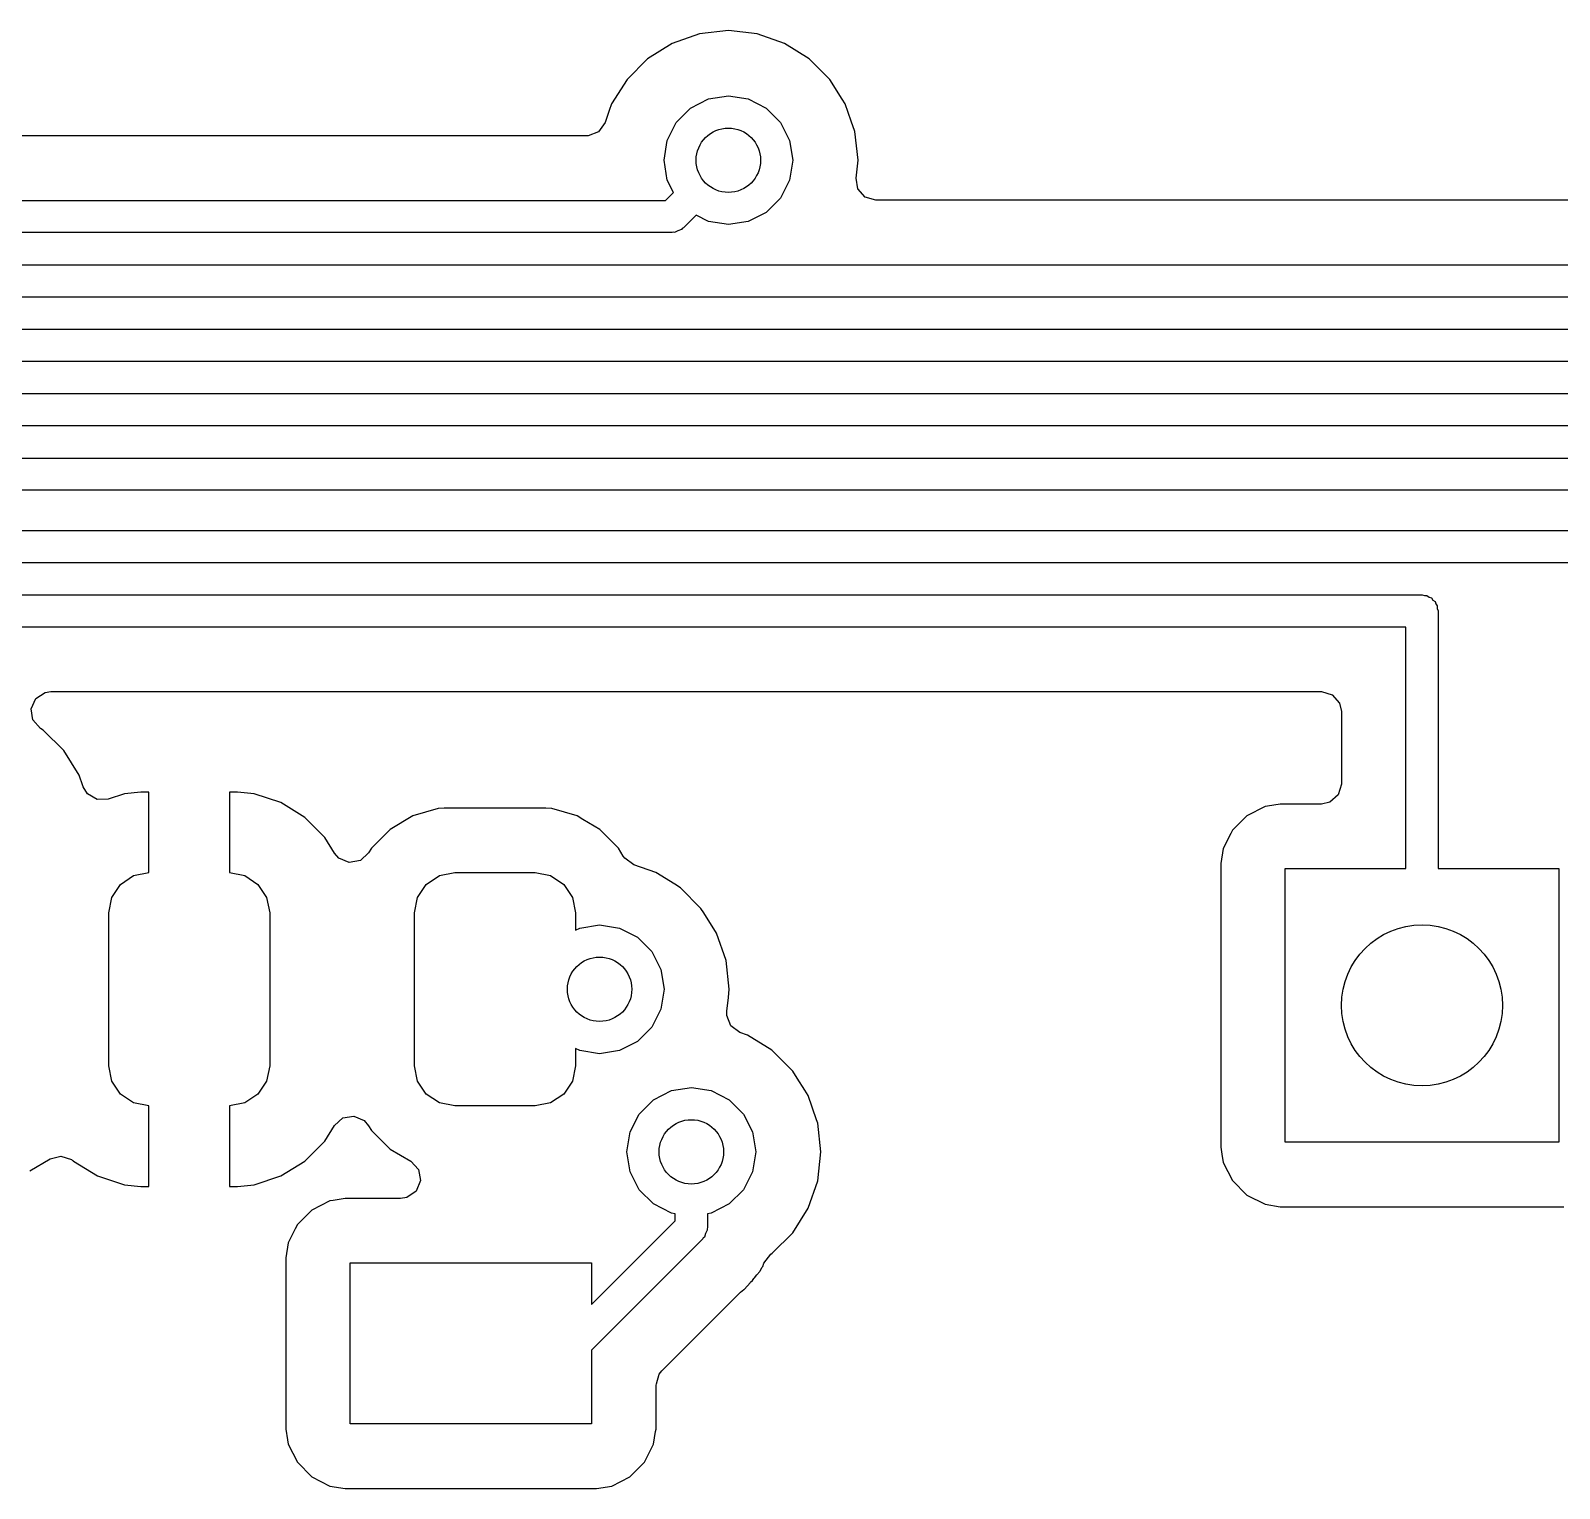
# Model space of a CAD drawing. Extents: x 0.71 to 7.56, y -5.16 to -0.79.
# Drawn here: x 4.6147 to 4.9887, y -1.8622 to -1.5057 of the extents above; entities that cross this region are included whole.
import ezdxf

# ---------------------------------------------------------------- set-up
doc = ezdxf.new("R2010")
doc.units = 0
doc.header["$MEASUREMENT"] = 0
doc.layers.add('BLACK', color=7, linetype='CONTINUOUS')

msp = doc.modelspace()

# ---------------------------------------------------------------- linework, layer by layer
at = {"layer": 'BLACK', "linetype": 'CONTINUOUS'}
for p, q in [((4.77838, -1.5065), (4.77167, -1.50885)), ((4.78543, -1.50571), (4.77838, -1.5065)), ((4.77838, -1.5065), (4.77838, -1.5065)), ((4.79249, -1.5065), (4.78543, -1.50571)), ((4.78543, -1.50571), (4.78543, -1.50571)), ((4.79919, -1.50885), (4.79249, -1.5065)), ((4.79249, -1.5065), (4.79249, -1.5065)), ((4.77167, -1.50885), (4.76566, -1.51263)), ((4.80521, -1.51263), (4.79919, -1.50885)), ((4.76566, -1.51263), (4.76064, -1.51765)), ((4.81023, -1.51765), (4.80521, -1.51263)), ((4.76064, -1.51765), (4.75686, -1.52366)), ((4.81325, -1.52245), (4.81023, -1.51765)), ((4.78057, -1.52244), (4.78543, -1.52167)), ((4.78543, -1.52167), (4.7903, -1.52244)), ((4.75631, -1.52522), (4.75527, -1.52821)), ((4.75686, -1.52366), (4.75631, -1.52522)), ((4.77269, -1.52816), (4.77618, -1.52468)), ((4.77618, -1.52468), (4.78057, -1.52244)), ((4.7903, -1.52244), (4.79469, -1.52468)), ((4.79469, -1.52468), (4.79817, -1.52816)), ((4.81401, -1.52366), (4.81325, -1.52245)), ((4.81549, -1.52788), (4.81401, -1.52366)), ((4.75527, -1.52821), (4.75366, -1.53044)), ((4.77046, -1.53255), (4.77269, -1.52816)), ((4.79817, -1.52816), (4.80041, -1.53255)), ((4.81635, -1.53036), (4.81549, -1.52788)), ((4.75066, -1.53148), (4.43263, -1.53148)), ((4.75111, -1.53146), (4.75066, -1.53148)), ((4.75366, -1.53044), (4.75111, -1.53146)), ((4.76969, -1.53742), (4.77046, -1.53255)), ((4.80041, -1.53255), (4.80118, -1.53742)), ((4.81715, -1.53742), (4.81635, -1.53036)), ((4.81635, -1.53036), (4.81635, -1.53036)), ((4.77046, -1.54229), (4.76969, -1.53742)), ((4.80118, -1.53742), (4.80041, -1.54229)), ((4.81666, -1.5418), (4.81715, -1.53742)), ((4.81715, -1.53742), (4.81715, -1.53742)), ((4.77199, -1.5453), (4.77046, -1.54229)), ((4.80041, -1.54229), (4.79817, -1.54668)), ((4.81707, -1.54437), (4.81666, -1.5418)), ((4.81887, -1.54645), (4.81707, -1.54437)), ((4.42407, -1.54724), (4.77004, -1.54724)), ((4.77004, -1.54724), (4.77199, -1.5453)), ((4.79817, -1.54668), (4.79469, -1.55016)), ((4.82151, -1.54722), (4.81887, -1.54645)), ((5.19166, -1.54722), (4.82151, -1.54722)), ((4.77756, -1.55087), (4.77446, -1.55397)), ((4.78057, -1.5524), (4.77756, -1.55087)), ((4.79469, -1.55016), (4.7903, -1.5524)), ((4.77167, -1.55512), (4.42244, -1.55512)), ((4.77198, -1.55502), (4.77167, -1.55512)), ((4.77229, -1.55507), (4.77198, -1.55502)), ((4.77311, -1.55465), (4.77229, -1.55507)), ((4.77399, -1.55437), (4.77311, -1.55465)), ((4.77417, -1.55411), (4.77399, -1.55437)), ((4.77446, -1.55397), (4.77417, -1.55411)), ((4.78543, -1.55317), (4.78057, -1.5524)), ((4.7903, -1.5524), (4.78543, -1.55317)), ((4.41305, -1.56299), (5.20021, -1.56299)), ((5.20184, -1.57087), (4.41142, -1.57087)), ((4.30906, -1.57874), (5.20673, -1.57874)), ((5.20836, -1.58661), (4.31069, -1.58661)), ((4.31693, -1.59449), (5.21326, -1.59449)), ((5.21489, -1.60236), (4.31856, -1.60236)), ((4.32345, -1.61024), (5.21978, -1.61024)), ((5.22141, -1.61811), (4.32508, -1.61811)), ((4.54072, -1.62795), (5.04291, -1.62795)), ((5.04128, -1.63583), (4.54235, -1.63583)), ((4.54745, -1.6437), (4.95512, -1.6437)), ((4.95512, -1.6437), (4.95571, -1.64389)), ((4.95571, -1.64389), (4.95633, -1.64389)), ((4.95633, -1.64389), (4.95684, -1.64426)), ((4.95684, -1.64426), (4.95743, -1.64445)), ((4.95743, -1.64445), (4.9578, -1.64496)), ((4.9578, -1.64496), (4.9583, -1.64532)), ((4.9583, -1.64532), (4.9585, -1.64592)), ((4.9585, -1.64592), (4.95886, -1.64642)), ((4.95886, -1.64642), (4.95886, -1.64704)), ((4.95886, -1.64704), (4.95906, -1.64764)), ((4.95906, -1.64764), (4.95906, -1.71063)), ((4.95118, -1.65157), (4.54908, -1.65157)), ((4.95118, -1.71063), (4.95118, -1.65157)), ((4.61601, -1.66907), (4.61831, -1.66755)), ((4.61831, -1.66755), (4.61973, -1.66734)), ((4.61973, -1.66734), (4.93053, -1.66734)), ((4.93053, -1.66734), (4.93317, -1.66812)), ((4.61489, -1.67158), (4.61601, -1.66907)), ((4.61531, -1.6743), (4.61489, -1.67158)), ((4.93317, -1.66812), (4.93497, -1.6702)), ((4.93497, -1.6702), (4.93541, -1.67222)), ((4.61714, -1.67636), (4.61531, -1.6743)), ((4.93541, -1.67222), (4.93541, -1.68998)), ((4.61781, -1.67678), (4.61714, -1.67636)), ((4.62283, -1.6818), (4.61781, -1.67678)), ((4.61781, -1.67678), (4.61781, -1.67678)), ((4.62661, -1.68781), (4.62283, -1.6818)), ((4.62753, -1.69044), (4.62661, -1.68781)), ((4.62759, -1.69063), (4.62753, -1.69044)), ((4.93541, -1.68998), (4.93464, -1.69262)), ((4.62862, -1.69234), (4.62759, -1.69063)), ((4.63099, -1.69375), (4.62862, -1.69234)), ((4.63373, -1.69365), (4.63099, -1.69375)), ((4.63769, -1.69234), (4.63373, -1.69365)), ((4.64173, -1.69193), (4.63769, -1.69234)), ((4.6437, -1.69193), (4.64173, -1.69193)), ((4.64173, -1.69193), (4.64173, -1.69193)), ((4.6437, -1.71161), (4.6437, -1.69193)), ((4.6437, -1.69193), (4.6437, -1.69193)), ((4.66535, -1.69193), (4.66339, -1.69193)), ((4.66339, -1.69193), (4.66339, -1.71161)), ((4.6694, -1.69234), (4.66535, -1.69193)), ((4.67595, -1.69451), (4.6694, -1.69234)), ((4.6694, -1.69234), (4.6694, -1.69234)), ((4.93464, -1.69262), (4.93256, -1.69442)), ((4.68182, -1.69814), (4.67595, -1.69451)), ((4.67595, -1.69451), (4.67595, -1.69451)), ((4.70825, -1.69777), (4.70268, -1.70106)), ((4.71447, -1.69596), (4.70825, -1.69777)), ((4.70825, -1.69777), (4.70825, -1.69777)), ((4.71592, -1.69585), (4.71447, -1.69596)), ((4.71447, -1.69596), (4.71447, -1.69596)), ((4.74078, -1.69585), (4.71592, -1.69585)), ((4.71592, -1.69585), (4.71592, -1.69585)), ((4.74223, -1.69596), (4.74078, -1.69585)), ((4.74078, -1.69585), (4.74078, -1.69585)), ((4.74844, -1.69777), (4.74223, -1.69596)), ((4.74223, -1.69596), (4.74223, -1.69596)), ((4.74985, -1.6986), (4.74844, -1.69777)), ((4.74844, -1.69777), (4.74844, -1.69777)), ((4.74844, -1.69777), (4.74844, -1.69777)), ((4.74844, -1.69777), (4.74844, -1.69777)), ((4.91227, -1.69771), (4.90874, -1.70125)), ((4.91672, -1.69545), (4.91227, -1.69771)), ((4.91227, -1.69771), (4.91227, -1.69771)), ((4.91227, -1.69771), (4.91227, -1.69771)), ((4.91734, -1.69535), (4.91672, -1.69545)), ((4.92041, -1.69486), (4.91734, -1.69535)), ((4.93053, -1.69486), (4.92041, -1.69486)), ((4.93256, -1.69442), (4.93053, -1.69486)), ((4.68671, -1.70302), (4.68182, -1.69814)), ((4.70268, -1.70106), (4.69811, -1.70564)), ((4.70268, -1.70106), (4.70268, -1.70106)), ((4.75401, -1.70106), (4.74985, -1.6986)), ((4.75859, -1.70564), (4.75401, -1.70106)), ((4.75401, -1.70106), (4.75401, -1.70106)), ((4.90874, -1.70125), (4.90833, -1.70205)), ((4.90874, -1.70125), (4.90874, -1.70125)), ((4.90874, -1.70125), (4.90874, -1.70125)), ((4.68907, -1.70686), (4.68671, -1.70302)), ((4.90833, -1.70205), (4.90647, -1.7057)), ((4.69017, -1.7081), (4.68907, -1.70686)), ((4.69271, -1.70915), (4.69017, -1.7081)), ((4.69542, -1.70866), (4.69271, -1.70915)), ((4.69743, -1.70678), (4.69542, -1.70866)), ((4.69811, -1.70564), (4.69743, -1.70678)), ((4.69811, -1.70564), (4.69811, -1.70564)), ((4.75974, -1.70758), (4.75859, -1.70564)), ((4.75859, -1.70564), (4.75859, -1.70564)), ((4.75859, -1.70564), (4.75859, -1.70564)), ((4.75859, -1.70564), (4.75859, -1.70564)), ((4.76009, -1.7081), (4.75974, -1.70758)), ((4.76233, -1.7097), (4.76009, -1.7081)), ((4.90647, -1.7057), (4.90589, -1.70939)), ((4.63674, -1.7145), (4.63993, -1.71236)), ((4.63993, -1.71236), (4.6437, -1.71161)), ((4.66339, -1.71161), (4.66715, -1.71236)), ((4.66715, -1.71236), (4.67035, -1.7145)), ((4.71154, -1.7145), (4.71474, -1.71236)), ((4.71474, -1.71236), (4.7185, -1.71161)), ((4.7185, -1.71161), (4.73819, -1.71161)), ((4.73819, -1.71161), (4.74196, -1.71236)), ((4.74196, -1.71236), (4.74515, -1.7145)), ((4.7677, -1.71158), (4.76233, -1.7097)), ((4.77232, -1.71449), (4.7677, -1.71158)), ((4.90589, -1.70939), (4.90589, -1.7788)), ((4.92165, -1.77756), (4.92165, -1.71063)), ((4.92165, -1.71063), (4.95118, -1.71063)), ((4.95906, -1.71063), (4.98858, -1.71063)), ((4.98858, -1.71063), (4.98858, -1.77756)), ((4.63461, -1.71769), (4.63674, -1.7145)), ((4.67035, -1.7145), (4.67248, -1.71769)), ((4.70941, -1.71769), (4.71154, -1.7145)), ((4.74515, -1.7145), (4.74728, -1.71769)), ((4.77371, -1.71536), (4.77232, -1.71449)), ((4.77873, -1.72038), (4.77371, -1.71536)), ((4.63386, -1.72146), (4.63461, -1.71769)), ((4.67248, -1.71769), (4.67323, -1.72146)), ((4.70866, -1.72146), (4.70941, -1.71769)), ((4.74728, -1.71769), (4.74803, -1.72146)), ((4.77941, -1.72146), (4.77873, -1.72038)), ((4.63386, -1.75886), (4.63386, -1.72146)), ((4.67323, -1.72146), (4.67323, -1.75886)), ((4.70866, -1.75886), (4.70866, -1.72146)), ((4.74803, -1.72146), (4.74803, -1.72571)), ((4.78251, -1.7264), (4.77941, -1.72146)), ((4.74803, -1.72571), (4.74907, -1.72518)), ((4.74907, -1.72518), (4.75394, -1.72441)), ((4.75394, -1.72441), (4.7588, -1.72518)), ((4.7588, -1.72518), (4.76319, -1.72742)), ((4.76319, -1.72742), (4.76668, -1.7309)), ((4.78486, -1.7331), (4.78251, -1.7264)), ((4.76668, -1.7309), (4.76891, -1.73529)), ((4.76891, -1.73529), (4.76969, -1.74016)), ((4.78565, -1.74016), (4.78486, -1.7331)), ((4.78486, -1.7331), (4.78486, -1.7331)), ((4.76969, -1.74016), (4.76891, -1.74502)), ((4.78505, -1.74548), (4.78543, -1.74213)), ((4.78543, -1.74213), (4.78565, -1.74016)), ((4.78565, -1.74016), (4.78565, -1.74016)), ((4.76891, -1.74502), (4.76668, -1.74941)), ((4.78504, -1.74654), (4.78505, -1.74554)), ((4.78605, -1.74909), (4.78504, -1.74654)), ((4.78505, -1.74554), (4.78505, -1.74548)), ((4.76668, -1.74941), (4.76319, -1.7529)), ((4.78828, -1.7507), (4.78605, -1.74909)), ((4.76319, -1.7529), (4.7588, -1.75513)), ((4.79014, -1.75135), (4.78828, -1.7507)), ((4.79608, -1.75508), (4.79014, -1.75135)), ((4.79014, -1.75135), (4.79014, -1.75135)), ((4.74907, -1.75513), (4.74803, -1.75461)), ((4.74803, -1.75461), (4.74803, -1.75886)), ((4.75394, -1.75591), (4.74907, -1.75513)), ((4.7588, -1.75513), (4.75394, -1.75591)), ((4.79615, -1.75513), (4.79608, -1.75508)), ((4.80117, -1.76015), (4.79615, -1.75513)), ((4.63461, -1.76262), (4.63386, -1.75886)), ((4.67323, -1.75886), (4.67248, -1.76262)), ((4.70941, -1.76262), (4.70866, -1.75886)), ((4.74803, -1.75886), (4.74728, -1.76262)), ((4.80228, -1.7619), (4.80117, -1.76015)), ((4.63674, -1.76582), (4.63461, -1.76262)), ((4.67248, -1.76262), (4.67035, -1.76582)), ((4.71154, -1.76582), (4.70941, -1.76262)), ((4.74728, -1.76262), (4.74515, -1.76582)), ((4.76712, -1.76718), (4.77151, -1.76494)), ((4.77151, -1.76494), (4.77638, -1.76417)), ((4.77638, -1.76417), (4.78124, -1.76494)), ((4.78124, -1.76494), (4.78563, -1.76718)), ((4.80413, -1.76484), (4.80228, -1.7619)), ((4.80495, -1.76616), (4.80413, -1.76484)), ((4.63993, -1.76795), (4.63674, -1.76582)), ((4.6437, -1.7687), (4.63993, -1.76795)), ((4.6437, -1.78839), (4.6437, -1.7687)), ((4.66715, -1.76795), (4.66339, -1.7687)), ((4.66339, -1.7687), (4.66339, -1.78839)), ((4.67035, -1.76582), (4.66715, -1.76795)), ((4.71474, -1.76795), (4.71154, -1.76582)), ((4.7185, -1.7687), (4.71474, -1.76795)), ((4.73819, -1.7687), (4.7185, -1.7687)), ((4.74196, -1.76795), (4.73819, -1.7687)), ((4.74515, -1.76582), (4.74196, -1.76795)), ((4.76364, -1.77066), (4.76712, -1.76718)), ((4.78563, -1.76718), (4.78912, -1.77066)), ((4.80702, -1.77207), (4.80495, -1.76616)), ((4.68907, -1.77346), (4.69112, -1.77162)), ((4.69112, -1.77162), (4.69383, -1.77118)), ((4.69383, -1.77118), (4.69636, -1.77227)), ((4.69636, -1.77227), (4.69743, -1.77354)), ((4.7614, -1.77505), (4.76364, -1.77066)), ((4.78912, -1.77066), (4.79136, -1.77505)), ((4.8073, -1.77286), (4.80702, -1.77207)), ((4.68671, -1.7773), (4.68907, -1.77346)), ((4.69743, -1.77354), (4.69811, -1.77468)), ((4.69811, -1.77468), (4.69811, -1.77468)), ((4.69811, -1.77468), (4.69811, -1.77468)), ((4.69811, -1.77468), (4.70268, -1.77925)), ((4.76063, -1.77992), (4.7614, -1.77505)), ((4.79136, -1.77505), (4.79213, -1.77992)), ((4.80809, -1.77992), (4.8073, -1.77286)), ((4.8073, -1.77286), (4.8073, -1.77286)), ((4.68182, -1.78218), (4.68671, -1.7773)), ((4.70268, -1.77925), (4.70268, -1.77926)), ((4.70268, -1.77926), (4.70268, -1.77926)), ((4.70268, -1.77926), (4.70772, -1.78223)), ((4.7614, -1.78479), (4.76063, -1.77992)), ((4.79213, -1.77992), (4.79136, -1.78479)), ((4.8073, -1.78698), (4.80809, -1.77992)), ((4.80809, -1.77992), (4.80809, -1.77992)), ((4.90589, -1.7788), (4.90615, -1.78049)), ((4.98858, -1.77756), (4.92165, -1.77756)), ((4.61458, -1.78452), (4.6195, -1.78161)), ((4.6195, -1.78161), (4.62217, -1.78093)), ((4.62217, -1.78093), (4.62478, -1.7818)), ((4.62478, -1.7818), (4.62503, -1.78201)), ((4.62503, -1.78201), (4.62504, -1.782)), ((4.62504, -1.782), (4.62526, -1.78218)), ((4.62526, -1.78218), (4.63114, -1.7858)), ((4.67595, -1.7858), (4.68182, -1.78218)), ((4.70772, -1.78223), (4.7096, -1.78425)), ((4.90615, -1.78049), (4.90647, -1.78249)), ((4.90647, -1.78249), (4.90874, -1.78694)), ((4.63114, -1.7858), (4.63114, -1.7858)), ((4.63114, -1.7858), (4.63769, -1.78797)), ((4.6694, -1.78797), (4.67595, -1.7858)), ((4.67595, -1.7858), (4.67595, -1.7858)), ((4.71009, -1.78695), (4.70904, -1.78949)), ((4.7096, -1.78425), (4.71009, -1.78695)), ((4.76364, -1.78918), (4.7614, -1.78479)), ((4.79136, -1.78479), (4.78912, -1.78918)), ((4.80495, -1.79368), (4.8073, -1.78698)), ((4.8073, -1.78698), (4.8073, -1.78698)), ((4.90874, -1.78694), (4.90874, -1.78694)), ((4.90874, -1.78694), (4.90874, -1.78694)), ((4.90874, -1.78694), (4.91227, -1.79047)), ((4.63769, -1.78797), (4.63769, -1.78797)), ((4.63769, -1.78797), (4.64173, -1.78839)), ((4.64173, -1.78839), (4.6437, -1.78839)), ((4.6437, -1.78839), (4.6437, -1.78839)), ((4.66339, -1.78839), (4.66535, -1.78839)), ((4.66535, -1.78839), (4.6694, -1.78797)), ((4.66535, -1.78839), (4.66535, -1.78839)), ((4.69167, -1.79132), (4.68874, -1.79178)), ((4.70524, -1.79132), (4.69167, -1.79132)), ((4.70678, -1.79107), (4.70524, -1.79132)), ((4.70904, -1.78949), (4.70678, -1.79107)), ((4.76712, -1.79266), (4.76364, -1.78918)), ((4.78912, -1.78918), (4.78563, -1.79266)), ((4.91227, -1.79047), (4.91227, -1.79047)), ((4.91227, -1.79047), (4.91227, -1.79047)), ((4.91227, -1.79047), (4.91672, -1.79274)), ((4.68353, -1.79417), (4.68, -1.7977)), ((4.68798, -1.7919), (4.68353, -1.79417)), ((4.68353, -1.79417), (4.68353, -1.79417)), ((4.68353, -1.79417), (4.68353, -1.79417)), ((4.68874, -1.79178), (4.68798, -1.7919)), ((4.77151, -1.7949), (4.76712, -1.79266)), ((4.77244, -1.79505), (4.77151, -1.7949)), ((4.77244, -1.79679), (4.77244, -1.79505)), ((4.78124, -1.7949), (4.78031, -1.79505)), ((4.78031, -1.79505), (4.78031, -1.79843)), ((4.78563, -1.79266), (4.78124, -1.7949)), ((4.80117, -1.7997), (4.80495, -1.79368)), ((4.91672, -1.79274), (4.91672, -1.79274)), ((4.91672, -1.79274), (4.92041, -1.79333)), ((4.92041, -1.79333), (4.92041, -1.79333)), ((4.92041, -1.79333), (4.98982, -1.79333)), ((4.67947, -1.79873), (4.67773, -1.80215)), ((4.68, -1.7977), (4.67947, -1.79873)), ((4.68, -1.7977), (4.68, -1.7977)), ((4.68, -1.7977), (4.68, -1.7977)), ((4.75197, -1.81727), (4.77244, -1.79679)), ((4.78031, -1.79843), (4.78022, -1.79873)), ((4.78022, -1.79873), (4.78027, -1.79904)), ((4.67773, -1.80215), (4.67715, -1.80585)), ((4.77916, -1.80121), (4.75197, -1.8284)), ((4.77931, -1.80093), (4.77916, -1.80121)), ((4.77956, -1.80074), (4.77931, -1.80093)), ((4.77985, -1.79986), (4.77956, -1.80074)), ((4.78027, -1.79904), (4.77985, -1.79986)), ((4.79615, -1.80472), (4.80117, -1.7997)), ((4.67715, -1.80585), (4.67715, -1.8477)), ((4.79415, -1.80716), (4.7958, -1.80496)), ((4.7958, -1.80496), (4.79613, -1.80473)), ((4.79613, -1.80473), (4.79615, -1.80472)), ((4.69291, -1.84646), (4.69291, -1.80709)), ((4.69291, -1.80709), (4.75197, -1.80709)), ((4.75197, -1.80709), (4.75197, -1.81727)), ((4.79179, -1.81073), (4.7924, -1.81003)), ((4.7924, -1.81003), (4.79313, -1.80919)), ((4.79313, -1.80919), (4.7932, -1.80902)), ((4.7932, -1.80902), (4.79374, -1.80812)), ((4.79374, -1.80812), (4.79385, -1.80797)), ((4.79385, -1.80797), (4.79415, -1.80716)), ((4.78844, -1.81423), (4.78925, -1.81357)), ((4.78925, -1.81357), (4.78941, -1.81347)), ((4.78941, -1.81347), (4.79075, -1.81193)), ((4.79075, -1.81193), (4.79087, -1.8118)), ((4.79087, -1.8118), (4.79131, -1.81136)), ((4.79131, -1.81136), (4.79168, -1.81087)), ((4.79168, -1.81087), (4.79179, -1.81073)), ((4.76917, -1.8335), (4.78574, -1.81693)), ((4.78574, -1.81693), (4.78844, -1.81423)), ((4.75197, -1.8284), (4.75197, -1.84646)), ((4.76784, -1.83661), (4.76851, -1.83432)), ((4.76851, -1.83432), (4.76917, -1.8335)), ((4.76774, -1.83696), (4.76784, -1.83661)), ((4.76774, -1.8477), (4.76774, -1.83696)), ((4.75197, -1.84646), (4.69291, -1.84646)), ((4.67715, -1.8477), (4.67756, -1.85031)), ((4.67756, -1.85031), (4.67773, -1.85139)), ((4.76715, -1.85139), (4.76763, -1.84834)), ((4.76763, -1.84834), (4.76774, -1.8477)), ((4.67773, -1.85139), (4.68, -1.85584)), ((4.76488, -1.85584), (4.76715, -1.85139)), ((4.76715, -1.85139), (4.76715, -1.85139)), ((4.76715, -1.85139), (4.76715, -1.85139)), ((4.68, -1.85584), (4.68, -1.85584)), ((4.68, -1.85584), (4.68, -1.85584)), ((4.68, -1.85584), (4.68353, -1.85937)), ((4.76135, -1.85937), (4.76488, -1.85584)), ((4.68353, -1.85937), (4.68353, -1.85937)), ((4.68353, -1.85937), (4.68353, -1.85937)), ((4.68353, -1.85937), (4.68798, -1.86164)), ((4.68798, -1.86164), (4.68798, -1.86164)), ((4.68798, -1.86164), (4.69167, -1.86222)), ((4.69167, -1.86222), (4.69167, -1.86222)), ((4.69167, -1.86222), (4.75321, -1.86222)), ((4.75321, -1.86222), (4.7569, -1.86164)), ((4.7569, -1.86164), (4.76135, -1.85937))]:
    msp.add_line(p, q, dxfattribs=at)
at = {"layer": 'BLACK'}
for centre, radius in [((4.78543, -1.53742), 0.007874), ((4.95512, -1.74409), 0.019685), ((4.75394, -1.74016), 0.007874), ((4.77638, -1.77992), 0.007874)]:
    msp.add_circle(centre, radius, dxfattribs=at)

doc.saveas('drawing.dxf')
